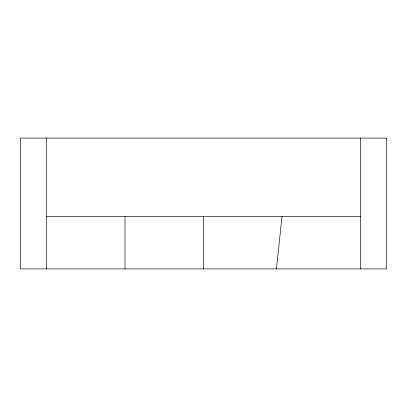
<?xml version="1.0" encoding="UTF-8"?>
<svg xmlns="http://www.w3.org/2000/svg" width="407" height="407" viewBox="0 0 407 407"><rect width="100%" height="100%" fill="white"/><g stroke="black" fill="none" stroke-linecap="round" stroke-linejoin="round"><path stroke-width="0.61" d="M276.434 268.91L281.995 216.58M46.515 216.58L360.485 216.58M360.485 138.09L360.485 268.91M203.5 216.58L203.5 268.91M125.005 216.58L125.005 268.91M46.515 138.09L46.515 268.91M386.65 138.09L20.35 138.09L20.35 268.91L386.65 268.91L386.65 138.09"/></g></svg>
